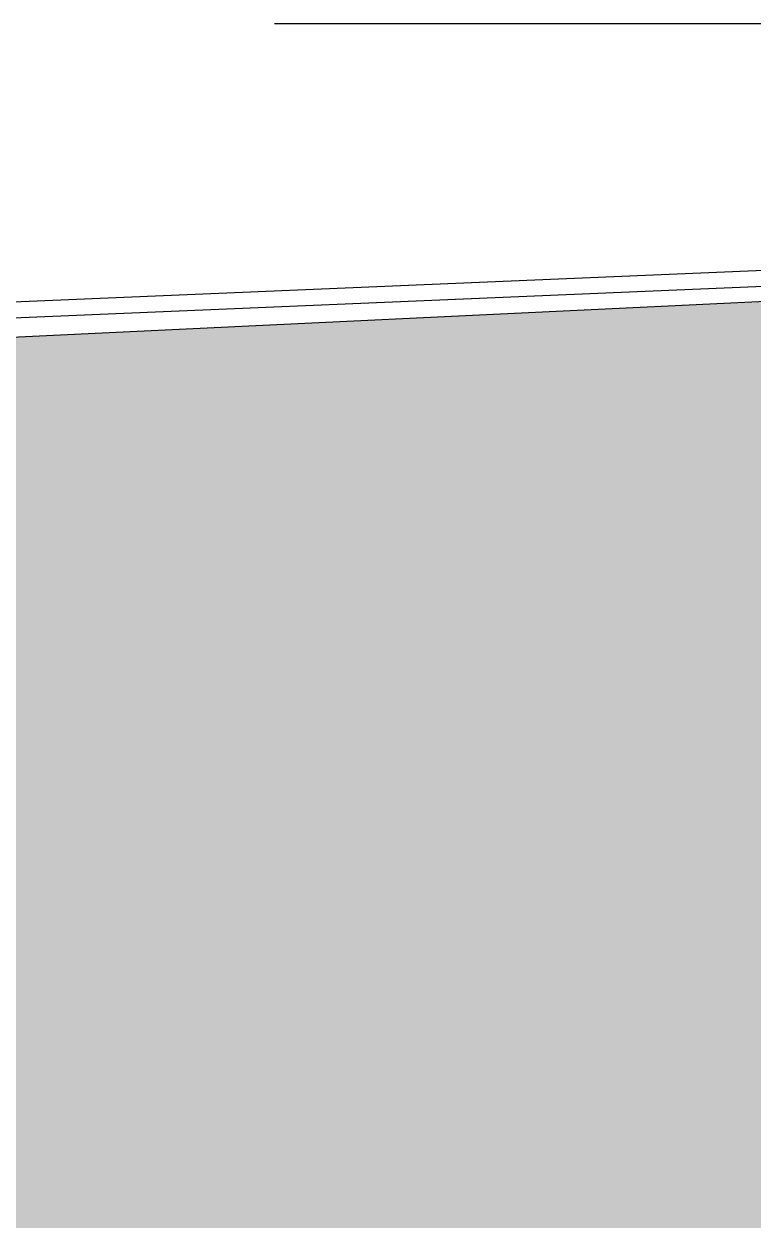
# Model space of a CAD drawing. Header units: millimetres. Extents: x 2622 to 2811, y 687 to 801.
# Drawn here: x 2637.821 to 2640.392, y 761.045 to 765.264 of the extents above; entities that cross this region are included whole.
import ezdxf

# ---------------------------------------------------------------- set-up
doc = ezdxf.new("R2010")
doc.units = ezdxf.units.MM
doc.layers.add('Sottile', color=5, linetype='Continuous')
doc.layers.add('Verde', color=84, linetype='Continuous')

msp = doc.modelspace()

# ---------------------------------------------------------------- hatches: boundary and pattern name
at = {"layer": 'Verde'}
h = msp.add_hatch(dxfattribs=at)
h.set_pattern_fill('DOTS', color=256, scale=0.05, style=0)
h.set_pattern_definition([(0, (1295.01577, 297.66502), (0.0396875, 0.079375), [0, -0.079375])])
h.paths.add_polyline_path([(2633.4764, 758.2749), (2638.0314, 758.2749), (2638.0314, 759.3208), (2633.4764, 759.3208)], flags=24)
h.paths.add_polyline_path([(2626.0261, 759.4736), (2627.2669, 759.4736), (2627.2669, 759.8025), (2626.0261, 759.8025)], flags=24)
h.paths.add_polyline_path([(2632.0107, 751.6605), (2635.3719, 751.6605), (2635.3719, 752.2683), (2632.0107, 752.2683)], flags=24)
h.paths.add_polyline_path([(2641.3363, 761.8248), (2641.2176, 764.3161), (2640.1155, 764.2695), (2636.1775, 764.0819), (2626.0376, 763.6468), (2625.5013, 756.8261), (2625.0468, 752.2451), (2627.4245, 751.7319), (2631.9214, 750.7835), (2638.6134, 750.7077), (2642.9923, 750.8058), (2645.1166, 751.0645), (2644.8148, 756.6348), (2644.3661, 756.6348), (2644.3661, 762.8848), (2644.4761, 762.8848), (2644.3913, 764.4501), (2644.0312, 764.4349), (2644.1117, 762.6903), (2644.0359, 762.6858), (2644.0788, 761.9555)])

# ---------------------------------------------------------------- linework, layer by layer
for p, q in [((2634.7268, 764.1545), (2650.7663, 764.8321)), ((2642.8204, 764.3984), (2636.1775, 764.0819))]:
    msp.add_line(p, q)
at = {"layer": 'Sottile'}
for p, q in [((2642.5287, 765.2643), (2638.7052, 765.2643)), ((2634.7035, 764.0972), (2650.7429, 764.7748))]:
    msp.add_line(p, q, dxfattribs=at)

doc.saveas('drawing.dxf')
